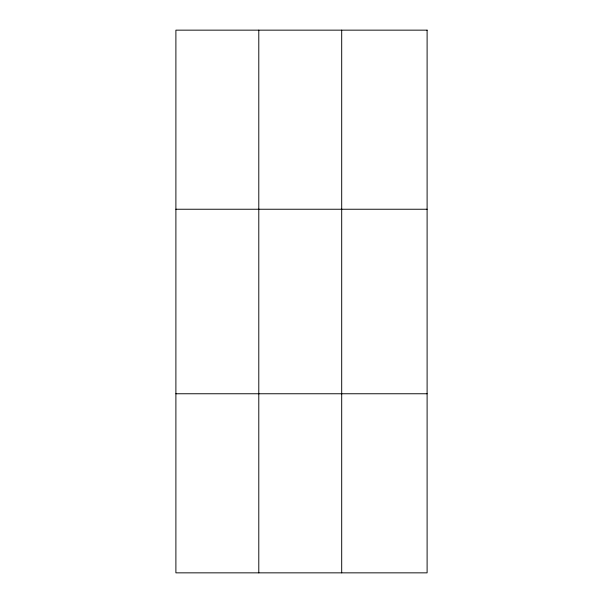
<?xml version="1.0" encoding="UTF-8"?>
<svg xmlns="http://www.w3.org/2000/svg" width="603" height="603" viewBox="0 0 603 603"><rect width="100%" height="100%" fill="white"/><g stroke="black" fill="none" stroke-linecap="round" stroke-linejoin="round"><path stroke-width="0.9" d="M258.793 572.85L258.793 30.15M341.697 572.85L341.697 30.15M175.895 209.241L427.105 209.241M175.895 393.759L427.105 393.759M427.105 30.15L427.105 572.85L175.895 572.85L175.895 30.15L427.105 30.15"/></g></svg>
